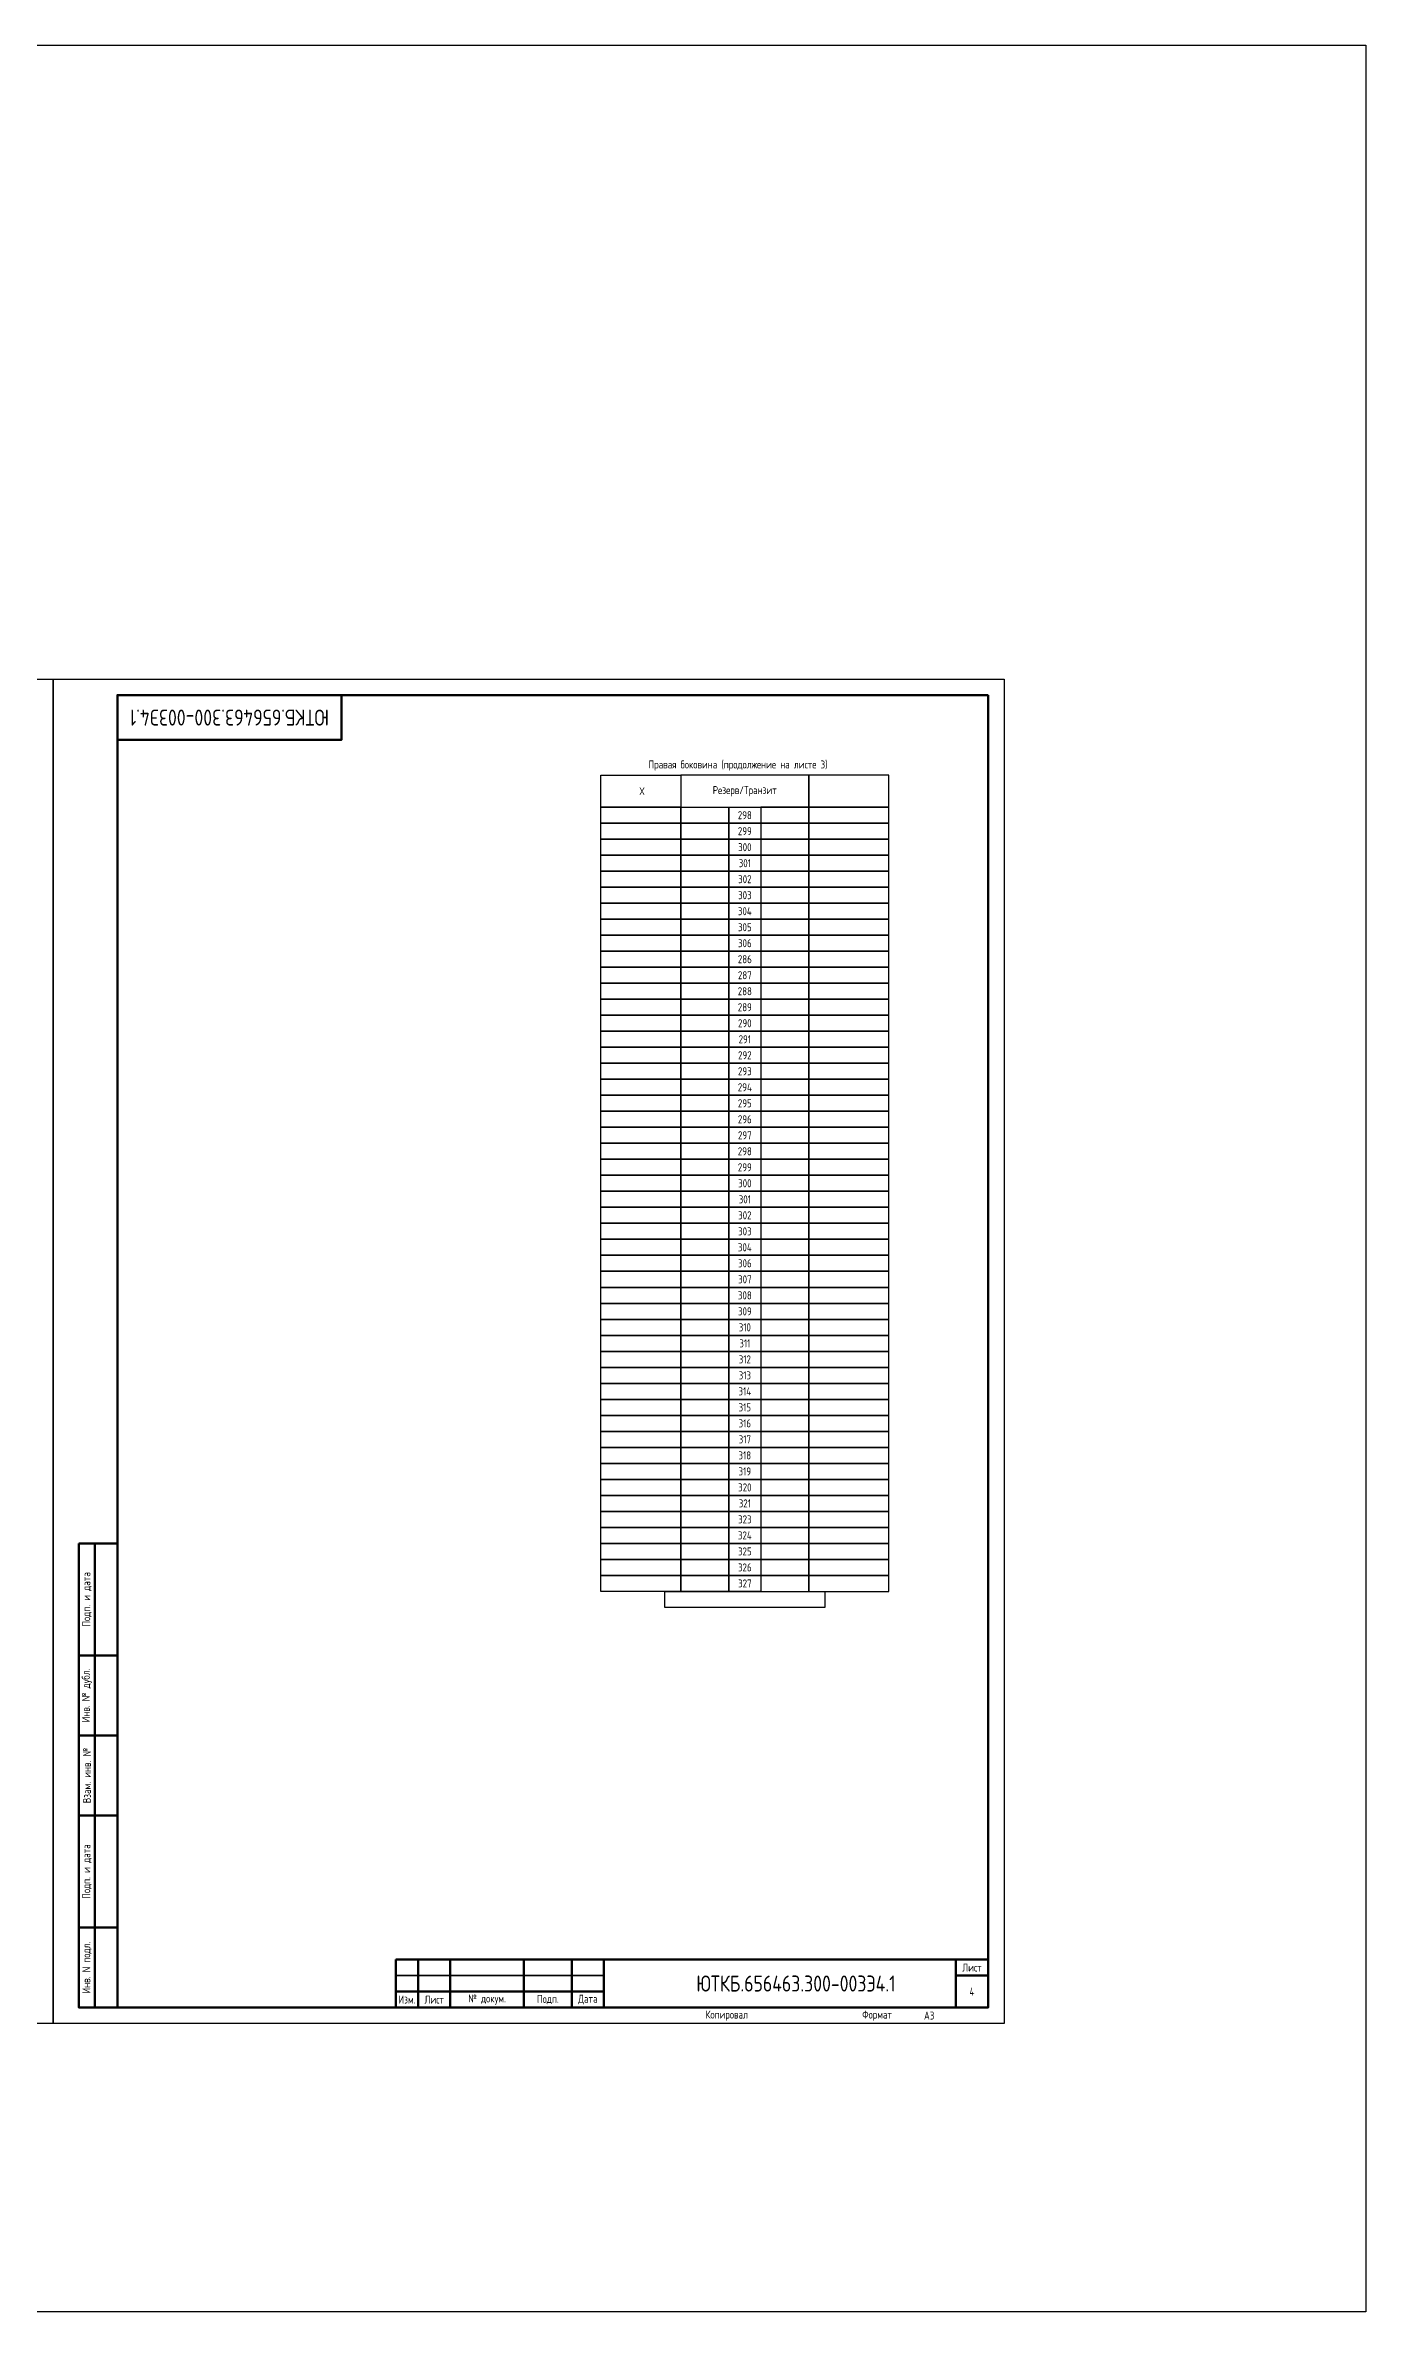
# Model space of a CAD drawing. Header units: millimetres. Extents: x -997 to 6341, y -90 to 618.
# Drawn here: x 5928 to 6341, y -90 to 618 of the extents above; entities that cross this region are included whole.
import ezdxf

# ---------------------------------------------------------------- set-up
doc = ezdxf.new("R2010")
doc.units = ezdxf.units.MM
doc.styles.add('Gost_type_A', font='GOST_A.TTF')

# ---------------------------------------------------------------- blocks, each defined once
blk = doc.blocks.new('Штамп левый нижний')
at = {"lineweight": 50}
for points in [[(-12, 145), (-7, 145), (-7, 110), (-12, 110)], [(-7, 145), (0, 145), (0, 110), (-7, 110)], [(-12, 110), (-7, 110), (-7, 85), (-12, 85)], [(-7, 110), (0, 110), (0, 85), (-7, 85)], [(-12, 85), (-7, 85), (-7, 60), (-12, 60)], [(-7, 85), (0, 85), (0, 60), (-7, 60)], [(-12, 60), (-7, 60), (-7, 25), (-12, 25)], [(-7, 60), (0, 60), (0, 25), (-7, 25)], [(-12, 25), (-7, 25), (-7, 0), (-12, 0)], [(-7, 25), (0, 25), (0, 0), (-7, 0)]]:
    blk.add_lwpolyline(points, close=True, dxfattribs=at)
at = {"char_height": 2.5, "attachment_point": 5, "rotation": 90, "style": 'Gost_type_A'}
for s, insert, width in [('Подп. и дата', (-9.5, 127.5), 35), ('Инв. № дубл.', (-9.5, 97.5), 25), ('Взам. инв. №', (-9.5, 72.5), 25), ('Подп. и дата', (-9.5, 42.5), 35), ('Инв. N подл.', (-9.5, 12.5), 25)]:
    blk.add_mtext(s, dxfattribs=dict(at, insert=insert, width=width))
blk = doc.blocks.new('Штамп угловой верхний')
at = {"lineweight": 50}
blk.add_lwpolyline([(0, 0), (70, 0), (70, -14), (0, -14)], close=True, dxfattribs=at)
blk = doc.blocks.new('Штамп малый нижний')
at = {"lineweight": 50}
for points in [[(-185, 15), (-178, 15), (-178, 5), (-185, 5)], [(-178, 15), (-168, 15), (-168, 5), (-178, 5)], [(-168, 15), (-145, 15), (-145, 5), (-168, 5)], [(-145, 15), (-130, 15), (-130, 5), (-145, 5)], [(-130, 15), (-120, 15), (-120, 5), (-130, 5)], [(-120, 15), (-10, 15), (-10, 0), (-120, 0)], [(-10, 15), (0, 15), (0, 10), (-10, 10)], [(-10, 10), (0, 10), (0, 0), (-10, 0)], [(-185, 5), (-178, 5), (-178, 0), (-185, 0)], [(-178, 5), (-168, 5), (-168, 0), (-178, 0)], [(-168, 5), (-145, 5), (-145, 0), (-168, 0)], [(-145, 5), (-130, 5), (-130, 0), (-145, 0)], [(-130, 5), (-120, 5), (-120, 0), (-130, 0)]]:
    blk.add_lwpolyline(points, close=True, dxfattribs=at)
for points in [[(-185, 15), (-178, 15), (-178, 10), (-185, 10)], [(-178, 15), (-168, 15), (-168, 10), (-178, 10)], [(-168, 15), (-145, 15), (-145, 10), (-168, 10)], [(-145, 15), (-130, 15), (-130, 10), (-145, 10)], [(-130, 15), (-120, 15), (-120, 10), (-130, 10)], [(-185, 10), (-178, 10), (-178, 5), (-185, 5)], [(-178, 10), (-168, 10), (-168, 5), (-178, 5)], [(-168, 10), (-145, 10), (-145, 5), (-168, 5)], [(-145, 10), (-130, 10), (-130, 5), (-145, 5)], [(-130, 10), (-120, 10), (-120, 5), (-130, 5)]]:
    blk.add_lwpolyline(points, close=True)
at = {"char_height": 2.5, "style": 'Gost_type_A'}
for s, insert, width, attachment_point in [('Лист', (-5, 12.5), 10, 5), ('Изм.', (-181.5, 2.5), 7, 5), ('Лист', (-173, 2.5), 10, 5), ('№ докум.', (-156.5, 2.5), 23, 5), ('Подп.', (-137.5, 2.5), 15, 5), ('Дата', (-125, 2.5), 10, 5), ('Копировал', (-75, -2.53), 13.1202, 6), ('Формат', (-30, -2.53), 13.1202, 6)]:
    blk.add_mtext(s, dxfattribs=dict(at, insert=insert, width=width, attachment_point=attachment_point))

msp = doc.modelspace()

# ---------------------------------------------------------------- linework, layer by layer
for points in [[(-997, 618), (6340.99, 618), (6340.99, -90), (-997, -90)], [(5931, 420), (5931, 0), (5634, 0), (5634, 420)], [(6228, 420), (6228, 0), (5931, 0), (5931, 420)], [(6102, 390), (6127, 390), (6127, 380), (6102, 380)], [(6167, 390), (6127, 390), (6127, 380), (6167, 380)], [(6192, 390), (6167, 390), (6167, 380), (6192, 380)], [(6102, 380), (6127, 380), (6127, 375), (6102, 375)], [(6127, 380), (6142, 380), (6142, 375), (6127, 375)], [(6142, 380), (6152, 380), (6152, 375), (6142, 375)], [(6167, 380), (6152, 380), (6152, 375), (6167, 375)], [(6192, 380), (6167, 380), (6167, 375), (6192, 375)], [(6102, 375), (6127, 375), (6127, 370), (6102, 370)], [(6102, 370), (6127, 370), (6127, 365), (6102, 365)], [(6127, 375), (6142, 375), (6142, 370), (6127, 370)], [(6127, 370), (6142, 370), (6142, 365), (6127, 365)], [(6142, 375), (6152, 375), (6152, 370), (6142, 370)], [(6142, 370), (6152, 370), (6152, 365), (6142, 365)], [(6167, 375), (6152, 375), (6152, 370), (6167, 370)], [(6167, 370), (6152, 370), (6152, 365), (6167, 365)], [(6192, 375), (6167, 375), (6167, 370), (6192, 370)], [(6192, 370), (6167, 370), (6167, 365), (6192, 365)], [(6102, 365), (6127, 365), (6127, 360), (6102, 360)], [(6127, 365), (6142, 365), (6142, 360), (6127, 360)], [(6142, 365), (6152, 365), (6152, 360), (6142, 360)], [(6167, 365), (6152, 365), (6152, 360), (6167, 360)], [(6192, 365), (6167, 365), (6167, 360), (6192, 360)], [(6102, 360), (6127, 360), (6127, 355), (6102, 355)], [(6102, 355), (6127, 355), (6127, 350), (6102, 350)], [(6127, 360), (6142, 360), (6142, 355), (6127, 355)], [(6127, 355), (6142, 355), (6142, 350), (6127, 350)], [(6142, 360), (6152, 360), (6152, 355), (6142, 355)], [(6142, 355), (6152, 355), (6152, 350), (6142, 350)], [(6167, 360), (6152, 360), (6152, 355), (6167, 355)], [(6167, 355), (6152, 355), (6152, 350), (6167, 350)], [(6192, 360), (6167, 360), (6167, 355), (6192, 355)], [(6192, 355), (6167, 355), (6167, 350), (6192, 350)], [(6102, 350), (6127, 350), (6127, 345), (6102, 345)], [(6127, 350), (6142, 350), (6142, 345), (6127, 345)], [(6142, 350), (6152, 350), (6152, 345), (6142, 345)], [(6167, 350), (6152, 350), (6152, 345), (6167, 345)], [(6192, 350), (6167, 350), (6167, 345), (6192, 345)], [(6102, 345), (6127, 345), (6127, 340), (6102, 340)], [(6102, 340), (6127, 340), (6127, 335), (6102, 335)], [(6127, 345), (6142, 345), (6142, 340), (6127, 340)], [(6127, 340), (6142, 340), (6142, 335), (6127, 335)], [(6142, 345), (6152, 345), (6152, 340), (6142, 340)], [(6142, 340), (6152, 340), (6152, 335), (6142, 335)], [(6167, 345), (6152, 345), (6152, 340), (6167, 340)], [(6167, 340), (6152, 340), (6152, 335), (6167, 335)], [(6192, 345), (6167, 345), (6167, 340), (6192, 340)], [(6192, 340), (6167, 340), (6167, 335), (6192, 335)], [(6102, 335), (6127, 335), (6127, 330), (6102, 330)], [(6127, 335), (6142, 335), (6142, 330), (6127, 330)], [(6142, 335), (6152, 335), (6152, 330), (6142, 330)], [(6167, 335), (6152, 335), (6152, 330), (6167, 330)], [(6192, 335), (6167, 335), (6167, 330), (6192, 330)], [(6102, 330), (6127, 330), (6127, 325), (6102, 325)], [(6127, 330), (6142, 330), (6142, 325), (6127, 325)], [(6142, 330), (6152, 330), (6152, 325), (6142, 325)], [(6167, 330), (6152, 330), (6152, 325), (6167, 325)], [(6192, 330), (6167, 330), (6167, 325), (6192, 325)], [(6102, 325), (6127, 325), (6127, 320), (6102, 320)], [(6102, 320), (6127, 320), (6127, 315), (6102, 315)], [(6127, 325), (6142, 325), (6142, 320), (6127, 320)], [(6127, 320), (6142, 320), (6142, 315), (6127, 315)], [(6142, 325), (6152, 325), (6152, 320), (6142, 320)], [(6142, 320), (6152, 320), (6152, 315), (6142, 315)], [(6167, 325), (6152, 325), (6152, 320), (6167, 320)], [(6167, 320), (6152, 320), (6152, 315), (6167, 315)], [(6192, 325), (6167, 325), (6167, 320), (6192, 320)], [(6192, 320), (6167, 320), (6167, 315), (6192, 315)], [(6102, 315), (6127, 315), (6127, 310), (6102, 310)], [(6127, 315), (6142, 315), (6142, 310), (6127, 310)], [(6142, 315), (6152, 315), (6152, 310), (6142, 310)], [(6167, 315), (6152, 315), (6152, 310), (6167, 310)], [(6192, 315), (6167, 315), (6167, 310), (6192, 310)], [(6102, 310), (6127, 310), (6127, 305), (6102, 305)], [(6102, 305), (6127, 305), (6127, 300), (6102, 300)], [(6127, 310), (6142, 310), (6142, 305), (6127, 305)], [(6127, 305), (6142, 305), (6142, 300), (6127, 300)], [(6142, 310), (6152, 310), (6152, 305), (6142, 305)], [(6142, 305), (6152, 305), (6152, 300), (6142, 300)], [(6167, 310), (6152, 310), (6152, 305), (6167, 305)], [(6167, 305), (6152, 305), (6152, 300), (6167, 300)], [(6192, 310), (6167, 310), (6167, 305), (6192, 305)], [(6192, 305), (6167, 305), (6167, 300), (6192, 300)], [(6102, 300), (6127, 300), (6127, 295), (6102, 295)], [(6127, 300), (6142, 300), (6142, 295), (6127, 295)], [(6142, 300), (6152, 300), (6152, 295), (6142, 295)], [(6167, 300), (6152, 300), (6152, 295), (6167, 295)], [(6192, 300), (6167, 300), (6167, 295), (6192, 295)], [(6102, 295), (6127, 295), (6127, 290), (6102, 290)], [(6127, 295), (6142, 295), (6142, 290), (6127, 290)], [(6142, 295), (6152, 295), (6152, 290), (6142, 290)], [(6167, 295), (6152, 295), (6152, 290), (6167, 290)], [(6192, 295), (6167, 295), (6167, 290), (6192, 290)], [(6102, 290), (6127, 290), (6127, 285), (6102, 285)], [(6102, 285), (6127, 285), (6127, 280), (6102, 280)], [(6127, 290), (6142, 290), (6142, 285), (6127, 285)], [(6127, 285), (6142, 285), (6142, 280), (6127, 280)], [(6142, 290), (6152, 290), (6152, 285), (6142, 285)], [(6142, 285), (6152, 285), (6152, 280), (6142, 280)], [(6167, 290), (6152, 290), (6152, 285), (6167, 285)], [(6167, 285), (6152, 285), (6152, 280), (6167, 280)], [(6192, 290), (6167, 290), (6167, 285), (6192, 285)], [(6192, 285), (6167, 285), (6167, 280), (6192, 280)], [(6102, 280), (6127, 280), (6127, 275), (6102, 275)], [(6127, 280), (6142, 280), (6142, 275), (6127, 275)], [(6142, 280), (6152, 280), (6152, 275), (6142, 275)], [(6167, 280), (6152, 280), (6152, 275), (6167, 275)], [(6192, 280), (6167, 280), (6167, 275), (6192, 275)], [(6102, 275), (6127, 275), (6127, 270), (6102, 270)], [(6102, 270), (6127, 270), (6127, 265), (6102, 265)], [(6127, 275), (6142, 275), (6142, 270), (6127, 270)], [(6127, 270), (6142, 270), (6142, 265), (6127, 265)], [(6142, 275), (6152, 275), (6152, 270), (6142, 270)], [(6142, 270), (6152, 270), (6152, 265), (6142, 265)], [(6167, 275), (6152, 275), (6152, 270), (6167, 270)], [(6167, 270), (6152, 270), (6152, 265), (6167, 265)], [(6192, 275), (6167, 275), (6167, 270), (6192, 270)], [(6192, 270), (6167, 270), (6167, 265), (6192, 265)], [(6102, 265), (6127, 265), (6127, 260), (6102, 260)], [(6127, 265), (6142, 265), (6142, 260), (6127, 260)], [(6142, 265), (6152, 265), (6152, 260), (6142, 260)], [(6167, 265), (6152, 265), (6152, 260), (6167, 260)], [(6192, 265), (6167, 265), (6167, 260), (6192, 260)], [(6102, 260), (6127, 260), (6127, 255), (6102, 255)], [(6102, 255), (6127, 255), (6127, 250), (6102, 250)], [(6127, 260), (6142, 260), (6142, 255), (6127, 255)], [(6127, 255), (6142, 255), (6142, 250), (6127, 250)], [(6142, 260), (6152, 260), (6152, 255), (6142, 255)], [(6142, 255), (6152, 255), (6152, 250), (6142, 250)], [(6167, 260), (6152, 260), (6152, 255), (6167, 255)], [(6167, 255), (6152, 255), (6152, 250), (6167, 250)], [(6192, 260), (6167, 260), (6167, 255), (6192, 255)], [(6192, 255), (6167, 255), (6167, 250), (6192, 250)], [(6102, 250), (6127, 250), (6127, 245), (6102, 245)], [(6127, 250), (6142, 250), (6142, 245), (6127, 245)], [(6142, 250), (6152, 250), (6152, 245), (6142, 245)], [(6167, 250), (6152, 250), (6152, 245), (6167, 245)], [(6192, 250), (6167, 250), (6167, 245), (6192, 245)], [(6102, 245), (6127, 245), (6127, 240), (6102, 240)], [(6127, 245), (6142, 245), (6142, 240), (6127, 240)], [(6142, 245), (6152, 245), (6152, 240), (6142, 240)], [(6167, 245), (6152, 245), (6152, 240), (6167, 240)], [(6192, 245), (6167, 245), (6167, 240), (6192, 240)], [(6102, 240), (6127, 240), (6127, 235), (6102, 235)], [(6102, 235), (6127, 235), (6127, 230), (6102, 230)], [(6127, 240), (6142, 240), (6142, 235), (6127, 235)], [(6127, 235), (6142, 235), (6142, 230), (6127, 230)], [(6142, 240), (6152, 240), (6152, 235), (6142, 235)], [(6142, 235), (6152, 235), (6152, 230), (6142, 230)], [(6167, 240), (6152, 240), (6152, 235), (6167, 235)], [(6167, 235), (6152, 235), (6152, 230), (6167, 230)], [(6192, 240), (6167, 240), (6167, 235), (6192, 235)], [(6192, 235), (6167, 235), (6167, 230), (6192, 230)], [(6102, 230), (6127, 230), (6127, 225), (6102, 225)], [(6127, 230), (6142, 230), (6142, 225), (6127, 225)], [(6142, 230), (6152, 230), (6152, 225), (6142, 225)], [(6167, 230), (6152, 230), (6152, 225), (6167, 225)], [(6192, 230), (6167, 230), (6167, 225), (6192, 225)], [(6102, 225), (6127, 225), (6127, 220), (6102, 220)], [(6102, 220), (6127, 220), (6127, 215), (6102, 215)], [(6127, 225), (6142, 225), (6142, 220), (6127, 220)], [(6127, 220), (6142, 220), (6142, 215), (6127, 215)], [(6142, 225), (6152, 225), (6152, 220), (6142, 220)], [(6142, 220), (6152, 220), (6152, 215), (6142, 215)], [(6167, 225), (6152, 225), (6152, 220), (6167, 220)], [(6167, 220), (6152, 220), (6152, 215), (6167, 215)], [(6192, 225), (6167, 225), (6167, 220), (6192, 220)], [(6192, 220), (6167, 220), (6167, 215), (6192, 215)], [(6102, 215), (6127, 215), (6127, 210), (6102, 210)], [(6127, 215), (6142, 215), (6142, 210), (6127, 210)], [(6142, 215), (6152, 215), (6152, 210), (6142, 210)], [(6167, 215), (6152, 215), (6152, 210), (6167, 210)], [(6192, 215), (6167, 215), (6167, 210), (6192, 210)], [(6102, 210), (6127, 210), (6127, 205), (6102, 205)], [(6127, 210), (6142, 210), (6142, 205), (6127, 205)], [(6142, 210), (6152, 210), (6152, 205), (6142, 205)], [(6167, 210), (6152, 210), (6152, 205), (6167, 205)], [(6192, 210), (6167, 210), (6167, 205), (6192, 205)], [(6102, 205), (6127, 205), (6127, 200), (6102, 200)], [(6102, 200), (6127, 200), (6127, 195), (6102, 195)], [(6127, 205), (6142, 205), (6142, 200), (6127, 200)], [(6127, 200), (6142, 200), (6142, 195), (6127, 195)], [(6142, 205), (6152, 205), (6152, 200), (6142, 200)], [(6142, 200), (6152, 200), (6152, 195), (6142, 195)], [(6167, 205), (6152, 205), (6152, 200), (6167, 200)], [(6167, 200), (6152, 200), (6152, 195), (6167, 195)], [(6192, 205), (6167, 205), (6167, 200), (6192, 200)], [(6192, 200), (6167, 200), (6167, 195), (6192, 195)], [(6102, 195), (6127, 195), (6127, 190), (6102, 190)], [(6127, 195), (6142, 195), (6142, 190), (6127, 190)], [(6142, 195), (6152, 195), (6152, 190), (6142, 190)], [(6167, 195), (6152, 195), (6152, 190), (6167, 190)], [(6192, 195), (6167, 195), (6167, 190), (6192, 190)], [(6102, 190), (6127, 190), (6127, 185), (6102, 185)], [(6102, 185), (6127, 185), (6127, 180), (6102, 180)], [(6127, 190), (6142, 190), (6142, 185), (6127, 185)], [(6127, 185), (6142, 185), (6142, 180), (6127, 180)], [(6142, 190), (6152, 190), (6152, 185), (6142, 185)], [(6142, 185), (6152, 185), (6152, 180), (6142, 180)], [(6167, 190), (6152, 190), (6152, 185), (6167, 185)], [(6167, 185), (6152, 185), (6152, 180), (6167, 180)], [(6192, 190), (6167, 190), (6167, 185), (6192, 185)], [(6192, 185), (6167, 185), (6167, 180), (6192, 180)], [(6102, 180), (6127, 180), (6127, 175), (6102, 175)], [(6127, 180), (6142, 180), (6142, 175), (6127, 175)], [(6142, 180), (6152, 180), (6152, 175), (6142, 175)], [(6167, 180), (6152, 180), (6152, 175), (6167, 175)], [(6192, 180), (6167, 180), (6167, 175), (6192, 175)], [(6102, 175), (6127, 175), (6127, 170), (6102, 170)], [(6102, 170), (6127, 170), (6127, 165), (6102, 165)], [(6127, 175), (6142, 175), (6142, 170), (6127, 170)], [(6127, 170), (6142, 170), (6142, 165), (6127, 165)], [(6142, 175), (6152, 175), (6152, 170), (6142, 170)], [(6142, 170), (6152, 170), (6152, 165), (6142, 165)], [(6167, 175), (6152, 175), (6152, 170), (6167, 170)], [(6167, 170), (6152, 170), (6152, 165), (6167, 165)], [(6192, 175), (6167, 175), (6167, 170), (6192, 170)], [(6192, 170), (6167, 170), (6167, 165), (6192, 165)], [(6102, 165), (6127, 165), (6127, 160), (6102, 160)], [(6127, 165), (6142, 165), (6142, 160), (6127, 160)], [(6142, 165), (6152, 165), (6152, 160), (6142, 160)], [(6167, 165), (6152, 165), (6152, 160), (6167, 160)], [(6192, 165), (6167, 165), (6167, 160), (6192, 160)], [(6102, 160), (6127, 160), (6127, 155), (6102, 155)], [(6127, 160), (6142, 160), (6142, 155), (6127, 155)], [(6142, 160), (6152, 160), (6152, 155), (6142, 155)], [(6167, 160), (6152, 160), (6152, 155), (6167, 155)], [(6192, 160), (6167, 160), (6167, 155), (6192, 155)], [(6102, 155), (6127, 155), (6127, 150), (6102, 150)], [(6102, 150), (6127, 150), (6127, 145), (6102, 145)], [(6127, 155), (6142, 155), (6142, 150), (6127, 150)], [(6127, 150), (6142, 150), (6142, 145), (6127, 145)], [(6142, 155), (6152, 155), (6152, 150), (6142, 150)], [(6142, 150), (6152, 150), (6152, 145), (6142, 145)], [(6167, 155), (6152, 155), (6152, 150), (6167, 150)], [(6167, 150), (6152, 150), (6152, 145), (6167, 145)], [(6192, 155), (6167, 155), (6167, 150), (6192, 150)], [(6192, 150), (6167, 150), (6167, 145), (6192, 145)], [(6102, 145), (6127, 145), (6127, 140), (6102, 140)], [(6127, 145), (6142, 145), (6142, 140), (6127, 140)], [(6142, 145), (6152, 145), (6152, 140), (6142, 140)], [(6167, 145), (6152, 145), (6152, 140), (6167, 140)], [(6192, 145), (6167, 145), (6167, 140), (6192, 140)], [(6102, 140), (6127, 140), (6127, 135), (6102, 135)], [(6122, 135), (6172, 135), (6172, 130), (6122, 130)], [(6127, 140), (6142, 140), (6142, 135), (6127, 135)], [(6142, 140), (6152, 140), (6152, 135), (6142, 135)], [(6167, 140), (6152, 140), (6152, 135), (6167, 135)], [(6192, 140), (6167, 140), (6167, 135), (6192, 135)]]:
    msp.add_lwpolyline(points, close=True)
at = {"lineweight": 50}
msp.add_lwpolyline([(6223, 415), (6223, 5), (5951, 5), (5951, 415)], close=True, dxfattribs=at)

# ---------------------------------------------------------------- block references
for name, p in [('Штамп угловой верхний', (5951, 415)), ('Штамп левый нижний', (5951, 5)), ('Штамп малый нижний', (6223, 5))]:
    msp.add_blockref(name, p)

# ---------------------------------------------------------------- texts
at = {"insert": (5986, 408), "char_height": 5, "width": 70, "attachment_point": 5, "rotation": 180, "style": 'Gost_type_A'}
msp.add_mtext('ЮТКБ.656463.300-003Э4.1', dxfattribs=at)
at = {"style": 'Gost_type_A'}
for s, insert, char_height, width, attachment_point in [('Правая боковина (продолжение на листе 3)', (6144.89, 393), 2.5, 90, 5), ('X', (6114.91, 385), 2.5, 25, 5), ('Резерв/Транзит', (6147, 385), 2.5, 40, 5), ('ЮТКБ.656463.300-003Э4.1', (6163, 12.5), 5, 120, 5), ('4', (6218, 10), 2.5, 10, 5), ('A3', (6203, 2.5), 2.5, 20, 4), ('A3', (6203, 2.5), 2.5, 20, 4)]:
    msp.add_mtext(s, dxfattribs=dict(at, insert=insert, char_height=char_height, width=width, attachment_point=attachment_point))
at = {"ltscale": 10, "char_height": 2.5, "width": 8, "attachment_point": 5, "style": 'Gost_type_A'}
for s, insert in [('298', (6147.03, 377.5)), ('299', (6147.03, 372.5)), ('300', (6147.03, 367.5)), ('301', (6147.03, 362.5)), ('302', (6147.03, 357.5)), ('304', (6147.03, 347.5)), ('303', (6147.03, 352.5)), ('305', (6147.03, 342.5)), ('286', (6147.03, 332.5)), ('306', (6147.03, 337.5)), ('287', (6147.03, 327.5)), ('288', (6147.03, 322.5)), ('289', (6147.03, 317.5)), ('290', (6147.03, 312.5)), ('291', (6147.03, 307.5)), ('293', (6147.03, 297.5)), ('292', (6147.03, 302.5)), ('294', (6147.03, 292.5)), ('295', (6147.03, 287.5)), ('296', (6147.03, 282.5)), ('297', (6147.03, 277.5)), ('298', (6147.03, 272.5)), ('299', (6147.03, 267.5)), ('300', (6147.03, 262.5)), ('301', (6147.03, 257.5)), ('303', (6147.03, 247.5)), ('302', (6147.03, 252.5)), ('304', (6147.03, 242.5)), ('306', (6147.03, 237.5)), ('307', (6147.03, 232.5)), ('308', (6147.03, 227.5)), ('309', (6147.03, 222.5)), ('310', (6147.03, 217.5)), ('311', (6147.03, 212.5)), ('312', (6147.03, 207.5)), ('314', (6147.03, 197.5)), ('313', (6147.03, 202.5)), ('315', (6147.03, 192.5)), ('316', (6147.03, 187.5)), ('318', (6147.03, 177.5)), ('317', (6147.03, 182.5)), ('319', (6147.03, 172.5)), ('320', (6147.03, 167.5)), ('321', (6147.03, 162.5)), ('323', (6147.03, 157.5)), ('324', (6147.03, 152.5)), ('325', (6147.03, 147.5)), ('326', (6147.03, 142.5)), ('327', (6147.03, 137.5))]:
    msp.add_mtext(s, dxfattribs=dict(at, insert=insert))

doc.saveas('drawing.dxf')
